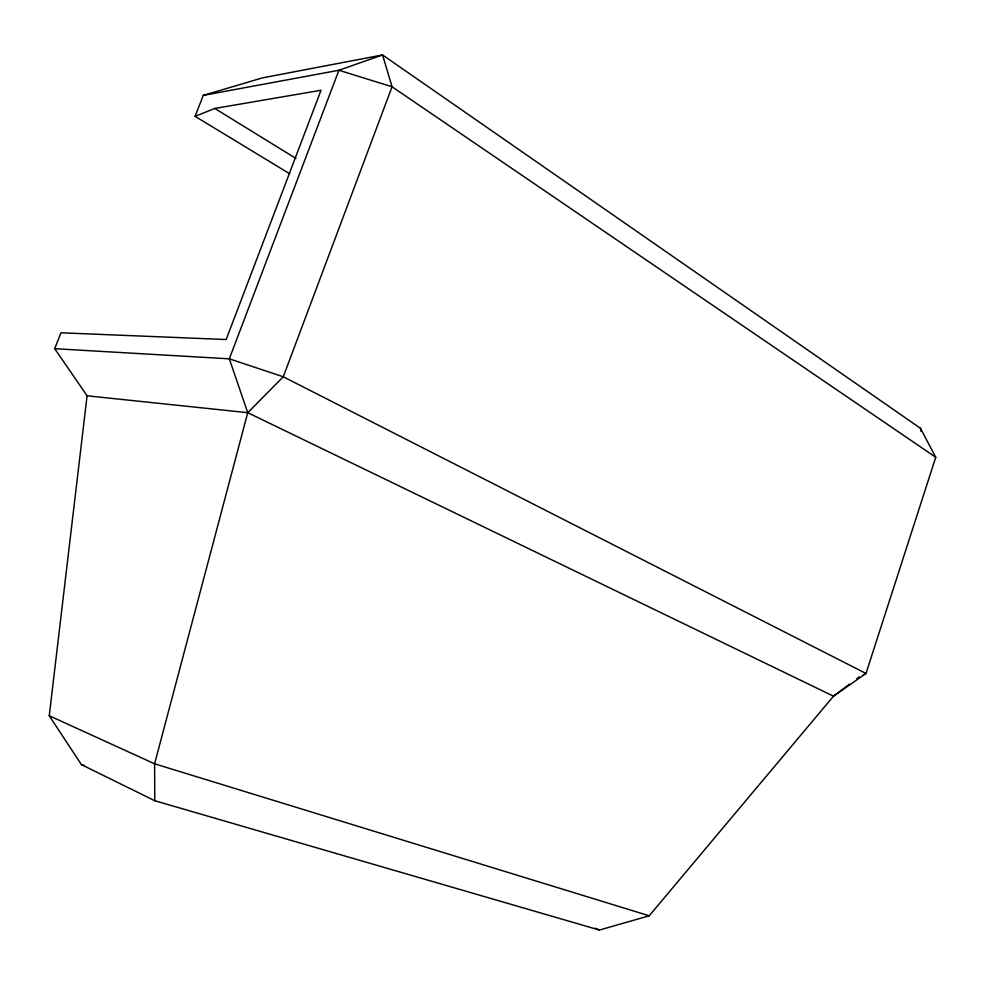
<?xml version="1.0" encoding="UTF-8"?>
<svg xmlns="http://www.w3.org/2000/svg" width="985" height="985" viewBox="0 0 985 985"><rect width="100%" height="100%" fill="white"/><g stroke="black" fill="none" stroke-linecap="round" stroke-linejoin="round"><path stroke-width="1.48" d="M849.476 684.193L833.495 696.186L649.213 915.791L599.446 930.049L154.793 800.731L81.447 764.643L49.25 715.738L87.086 395.785L54.704 348.69L60.971 332.795L226.168 339.529L321.048 90.251L214.792 108.448L195.104 116.341L289.762 173.803M195.104 116.341L203.279 95.385L262.453 77.877L382.537 54.951L392.067 86.779L283.274 376.775L247.74 412.678L154.596 763.806L154.793 800.731M203.279 95.385L338.926 70.255L382.537 54.951L920.446 428.266L935.75 457.274L865.987 673.457L833.495 696.186L247.74 412.678L87.086 395.785M856.864 678.665L859.326 676.818M863.328 674.799L865.987 673.457L283.274 376.775L229.32 358.835L54.704 348.69M81.447 764.643L84.39 765.517M649.213 915.791L154.596 763.806L49.25 715.738M595.248 928.239L599.446 930.049M214.792 108.448L295.98 158.474M935.75 457.274L392.067 86.779L338.926 70.255L229.32 358.835L247.74 412.678M920.446 428.266L921.012 431.27"/></g></svg>
